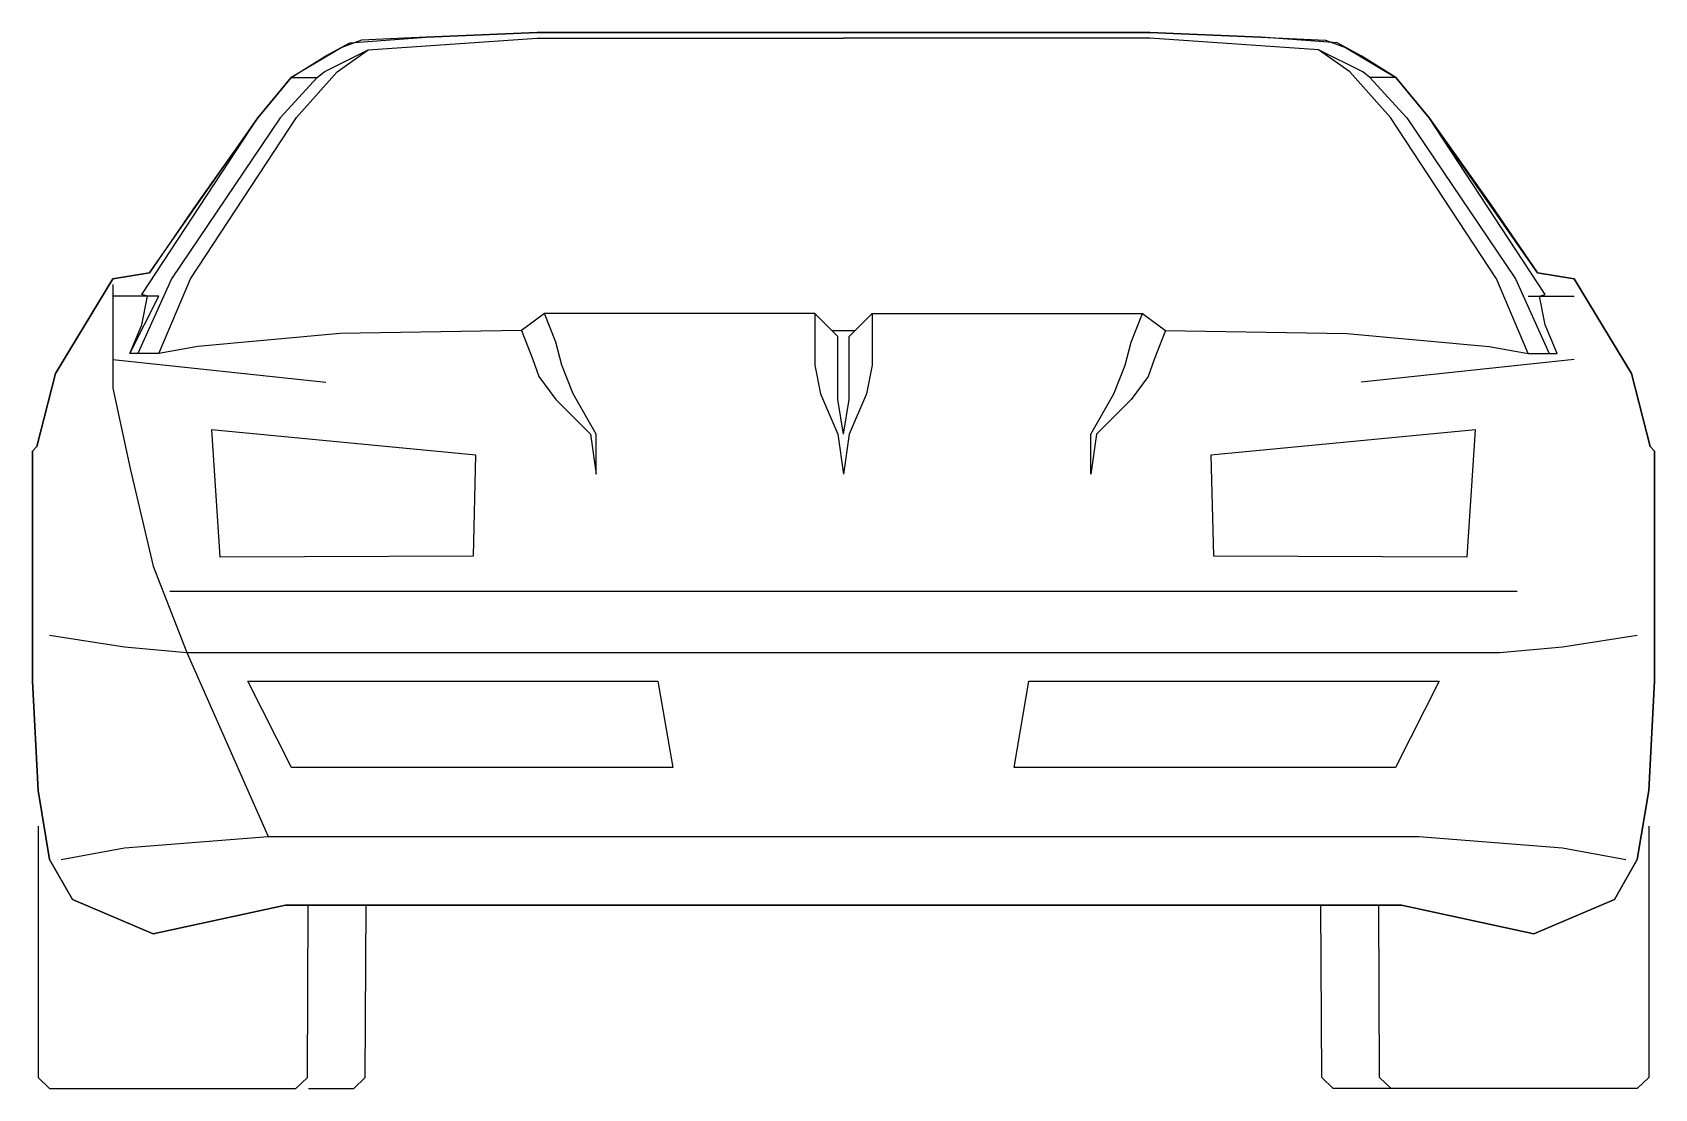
# Model space of a CAD drawing. Header units: millimetres. Extents: x -3264.75 to -3263.06, y 1935.51 to 1936.61.
import ezdxf

# ---------------------------------------------------------------- set-up
doc = ezdxf.new("R2010")
doc.units = ezdxf.units.MM
doc.header["$LTSCALE"] = 10
doc.layers.add('Veículos', color=2, linetype='Continuous')

msp = doc.modelspace()

# ---------------------------------------------------------------- linework, layer by layer
at = {"layer": 'Veículos'}
for p, q in [((-3263.1902, 1936.3391), (-3263.1423, 1936.3391)), ((-3263.9162, 1936.3031), (-3263.8925, 1936.3031)), ((-3264.6664, 1936.2731), (-3264.4444, 1936.2491)), ((-3263.1423, 1936.2731), (-3263.3643, 1936.2491))]:
    msp.add_line(p, q, dxfattribs=at)
for points in [[(-3264.7084, 1935.7092), (-3264.6244, 1935.6735), (-3264.4864, 1935.7035), (-3263.3223, 1935.7035), (-3263.1843, 1935.6735), (-3263.1003, 1935.7092), (-3263.0764, 1935.7512), (-3263.0644, 1935.823), (-3263.0584, 1935.9372), (-3263.0584, 1935.9912), (-3263.0584, 1936.1771), (-3263.0628, 1936.1822), (-3263.0628, 1936.1822), (-3263.0824, 1936.2582), (-3263.1423, 1936.3571), (-3263.1806, 1936.3633), (-3263.2936, 1936.5251), (-3263.3283, 1936.5671), (-3263.3643, 1936.59), (-3263.3895, 1936.6035), (-3263.4692, 1936.6092), (-3263.5847, 1936.6143), (-3264.224, 1936.6143), (-3264.3395, 1936.6092), (-3264.407, 1936.6061), (-3264.4278, 1936.5987), (-3264.4804, 1936.5671), (-3264.5151, 1936.5251), (-3264.5793, 1936.4351), (-3264.6281, 1936.3633), (-3264.6664, 1936.3571), (-3264.7264, 1936.2582), (-3264.7459, 1936.1822), (-3264.7504, 1936.1771), (-3264.7504, 1935.9912), (-3264.7504, 1935.9372), (-3264.7444, 1935.8232), (-3264.7324, 1935.7512)], [(-3263.1003, 1935.7092), (-3263.1843, 1935.6735), (-3263.3223, 1935.7035), (-3264.4864, 1935.7035), (-3264.6244, 1935.6735), (-3264.7084, 1935.7092), (-3264.7324, 1935.7512), (-3264.7444, 1935.823), (-3264.7504, 1935.9372), (-3264.7504, 1935.9912), (-3264.7504, 1936.1771), (-3264.7459, 1936.1822), (-3264.7459, 1936.1822), (-3264.7264, 1936.2582), (-3264.6664, 1936.3571), (-3264.6281, 1936.3633), (-3264.5151, 1936.5251), (-3264.4804, 1936.5671), (-3264.4444, 1936.59), (-3264.4192, 1936.6035), (-3264.3395, 1936.6092), (-3264.224, 1936.6143), (-3263.5847, 1936.6143), (-3263.4692, 1936.6092), (-3263.4017, 1936.6061), (-3263.3809, 1936.5987), (-3263.3283, 1936.5671), (-3263.2936, 1936.5251), (-3263.2294, 1936.4351), (-3263.1806, 1936.3633), (-3263.1423, 1936.3571), (-3263.0824, 1936.2582), (-3263.0628, 1936.1822), (-3263.0584, 1936.1771), (-3263.0584, 1935.9912), (-3263.0584, 1935.9372), (-3263.0644, 1935.8232), (-3263.0764, 1935.7512)], [(-3264.5549, 1936.0671), (-3264.2902, 1936.0679), (-3264.2877, 1936.1732), (-3264.5635, 1936.1996)], [(-3263.5185, 1936.0679), (-3263.2539, 1936.0671), (-3263.2452, 1936.1996), (-3263.5211, 1936.1732)], [(-3264.5256, 1935.9372), (-3264.0979, 1935.9372), (-3264.0825, 1935.8472), (-3264.4801, 1935.8472)], [(-3263.7109, 1935.9372), (-3263.2831, 1935.9372), (-3263.3286, 1935.8472), (-3263.7262, 1935.8472)]]:
    msp.add_lwpolyline(points, close=True, dxfattribs=at)
for points in [[(-3264.6184, 1936.2791), (-3264.5856, 1936.3571), (-3264.475, 1936.5255), (-3264.4324, 1936.5731), (-3264.4, 1936.596), (-3264.224, 1936.6084), (-3263.9044, 1936.6084)], [(-3264.4533, 1936.5671), (-3264.4459, 1936.5731), (-3264.4, 1936.596)], [(-3263.1903, 1936.2791), (-3263.2231, 1936.3571), (-3263.3337, 1936.5255), (-3263.3763, 1936.5731), (-3263.4088, 1936.596), (-3263.5847, 1936.6084), (-3263.9044, 1936.6084)], [(-3263.3554, 1936.5671), (-3263.3628, 1936.5731), (-3263.4088, 1936.596)], [(-3264.4804, 1936.5671), (-3264.4533, 1936.5671), (-3264.4918, 1936.5251), (-3264.6053, 1936.3571), (-3264.6405, 1936.2793)], [(-3263.3283, 1936.5671), (-3263.3554, 1936.5671), (-3263.3169, 1936.5251), (-3263.2034, 1936.3571), (-3263.1682, 1936.2793)], [(-3263.9044, 1936.1951), (-3263.9104, 1936.2311), (-3263.9104, 1936.2971), (-3263.9343, 1936.3211), (-3264.2163, 1936.3211), (-3264.2403, 1936.3031), (-3264.4293, 1936.3002), (-3264.5779, 1936.2866), (-3264.6184, 1936.2791), (-3264.6488, 1936.2793), (-3264.6364, 1936.3091), (-3264.6304, 1936.3391), (-3264.6364, 1936.3409), (-3264.5151, 1936.5251)], [(-3263.9044, 1936.1951), (-3263.8984, 1936.2311), (-3263.8984, 1936.2971), (-3263.8744, 1936.3211), (-3263.5924, 1936.3211), (-3263.5684, 1936.3031), (-3263.3794, 1936.3002), (-3263.2308, 1936.2866), (-3263.1903, 1936.2791), (-3263.1599, 1936.2793), (-3263.1723, 1936.3091), (-3263.1783, 1936.3391), (-3263.1723, 1936.3409), (-3263.2936, 1936.5251)], [(-3264.6664, 1936.3511), (-3264.6664, 1936.2731), (-3264.6664, 1936.2431), (-3264.6484, 1936.1591), (-3264.6244, 1936.0572), (-3264.5892, 1935.9672), (-3264.5044, 1935.7752)], [(-3264.6488, 1936.2793), (-3264.6185, 1936.3391), (-3264.6304, 1936.3391), (-3264.6664, 1936.3391)], [(-3264.2403, 1936.3031), (-3264.2283, 1936.2731), (-3264.2223, 1936.2551), (-3264.2043, 1936.2311), (-3264.1683, 1936.1951), (-3264.1623, 1936.1531), (-3264.1623, 1936.1951), (-3264.1863, 1936.2371), (-3264.1983, 1936.2671), (-3264.2043, 1936.2911), (-3264.2163, 1936.3211)], [(-3263.9343, 1936.3211), (-3263.9343, 1936.2671), (-3263.9284, 1936.2371), (-3263.9104, 1936.1951), (-3263.9044, 1936.1531)], [(-3263.8744, 1936.3211), (-3263.8744, 1936.2671), (-3263.8804, 1936.2371), (-3263.8984, 1936.1951), (-3263.9044, 1936.1531)], [(-3263.5684, 1936.3031), (-3263.5804, 1936.2731), (-3263.5864, 1936.2551), (-3263.6044, 1936.2311), (-3263.6404, 1936.1951), (-3263.6464, 1936.1531), (-3263.6464, 1936.1951), (-3263.6224, 1936.2371), (-3263.6104, 1936.2671), (-3263.6044, 1936.2911), (-3263.5924, 1936.3211)], [(-3264.6069, 1936.0311), (-3263.2018, 1936.0311)], [(-3264.7324, 1935.9852), (-3264.6544, 1935.9732), (-3264.5892, 1935.9672), (-3263.2196, 1935.9672), (-3263.1543, 1935.9732), (-3263.0764, 1935.9852)], [(-3264.7444, 1935.7858), (-3264.7444, 1935.5237), (-3264.7324, 1935.512), (-3264.4756, 1935.512), (-3264.4636, 1935.5237), (-3264.4627, 1935.7033)], [(-3263.0644, 1935.7858), (-3263.0644, 1935.5237), (-3263.0764, 1935.512), (-3263.3331, 1935.512), (-3263.3451, 1935.5237), (-3263.346, 1935.7033)], [(-3264.7204, 1935.7512), (-3264.6544, 1935.7632), (-3264.5044, 1935.7752), (-3263.3551, 1935.7752), (-3263.3043, 1935.7752), (-3263.1543, 1935.7632), (-3263.0883, 1935.7512)], [(-3264.4623, 1935.512), (-3264.4152, 1935.512), (-3264.4032, 1935.5237), (-3264.4024, 1935.7033)], [(-3263.3331, 1935.512), (-3263.3935, 1935.512), (-3263.4055, 1935.5237), (-3263.4063, 1935.7033)]]:
    msp.add_lwpolyline(points, dxfattribs=at)

doc.saveas('drawing.dxf')
